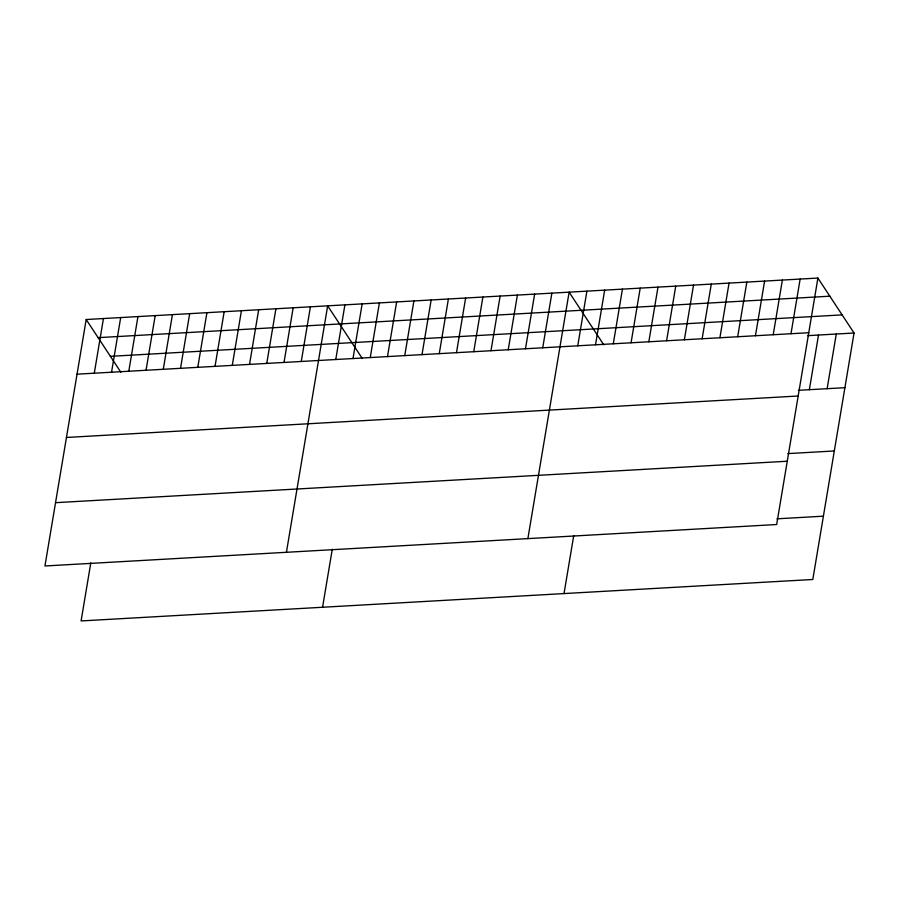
<?xml version="1.0" encoding="UTF-8"?>
<svg xmlns="http://www.w3.org/2000/svg" width="899" height="899" viewBox="0 0 899 899"><rect width="100%" height="100%" fill="white"/><g stroke="black" fill="none" stroke-linecap="round" stroke-linejoin="round"><path stroke-width="1.35" d="M86.192 319.516L44.95 565.977L776.669 524.522L817.91 278.061L86.192 319.516L120.848 372.208M94.294 373.197L103.441 318.538M111.543 372.22L120.691 317.561M90.799 562.92L81.09 620.939L812.808 579.484L854.05 333.023L817.91 278.061M128.793 371.242L137.94 316.583M146.043 370.264L155.19 315.605M163.281 369.287L172.428 314.628M180.53 368.309L189.678 313.65M197.78 367.331L206.927 312.672M215.03 366.354L224.177 311.695M232.279 365.376L241.426 310.717M249.529 364.398L258.665 309.739M266.767 363.421L275.914 308.762M284.017 362.443L293.164 307.784M301.266 361.465L310.413 306.806M286.421 552.301L327.663 305.829L362.308 358.532M335.765 359.51L344.913 304.862M353.004 358.532L362.151 303.884M322.561 607.263L332.27 549.244M370.253 357.555L379.4 302.907M387.503 356.577L396.65 301.929M404.752 355.611L413.9 300.951M422.002 354.633L431.149 299.974M439.251 353.655L448.387 298.996M456.49 352.678L465.637 298.019M473.739 351.7L482.887 297.041M490.989 350.722L500.136 296.063M508.238 349.745L517.386 295.086M525.488 348.767L534.635 294.108M542.726 347.789L551.874 293.13M527.882 538.613L569.123 292.153L603.78 344.845M577.754 345.8L586.901 291.141M595.52 344.8L604.667 290.141M564.021 593.576L573.731 535.557M613.287 343.789L622.434 289.13M631.064 342.789L640.212 288.13M648.831 341.777L657.978 287.118M666.597 340.766L675.745 286.107M684.375 339.766L693.522 285.107M702.141 338.754L711.289 284.095M719.908 337.754L729.055 283.095M737.686 336.743L746.833 282.084M755.452 335.732L764.6 281.084M773.219 334.731L782.366 280.072M790.996 333.72L800.144 279.061M809.358 389.694L818.506 335.035M827.136 388.683L836.284 334.023M98.126 337.653L829.833 296.198M110.408 356.341L842.127 314.886M77.044 374.175L808.763 332.72M807.572 335.653L854.05 333.023M798.424 390.312L844.903 387.683M66.459 437.465L798.166 396.01M787.839 453.602L834.306 450.972M55.547 502.687L787.254 461.232M776.927 518.824L823.394 516.183"/></g></svg>
